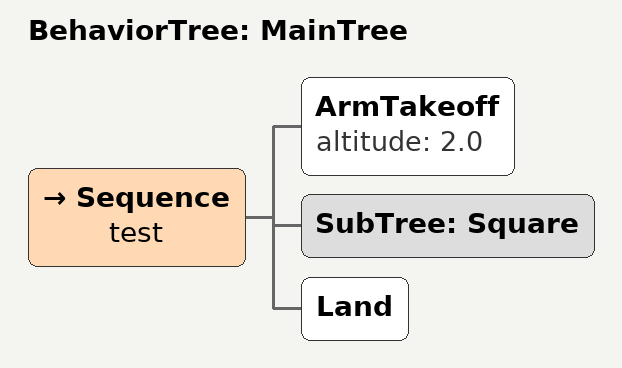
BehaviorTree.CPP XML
<root main_tree_to_execute="MainTree" BTCPP_format="4">
    <include path="square.xml"/>
    <BehaviorTree ID="MainTree">
        <Sequence name="test">
            <ArmTakeoff altitude="2.0"/>
            <SubTree ID="Square"/>
            <Land/>
        </Sequence>
    </BehaviorTree>
</root>
